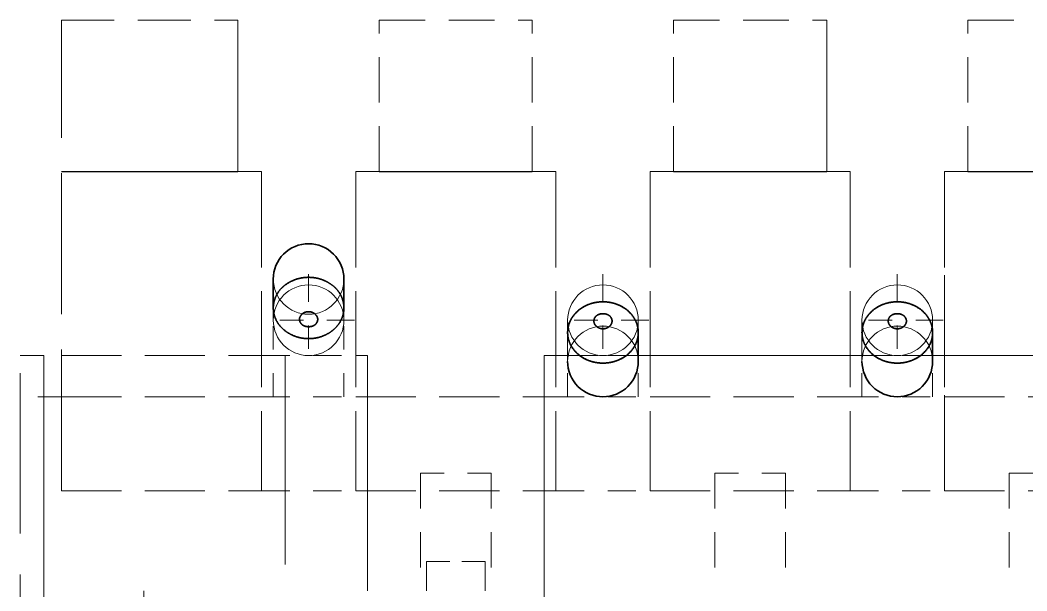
# Model space of a CAD drawing. Extents: x 23 to 417, y 3 to 294.
# Drawn here: x 264.554 to 268.829, y 104.282 to 106.707 of the extents above; entities that cross this region are included whole.
import ezdxf

# ---------------------------------------------------------------- set-up
doc = ezdxf.new("R2010")
doc.units = 0
doc.linetypes.add('DASHDOT', pattern=[18.5, 12, -3, 0.5, -3])
doc.linetypes.add('DASHED', pattern=[15, 12, -3])
doc.layers.get('0').update_dxf_attribs({"lineweight": 13})

# ---------------------------------------------------------------- blocks, each defined once
blk = doc.blocks.new('BLOCK3519')
at = {"color": 7, "linetype": 'DASHDOT', "lineweight": 13, "ltscale": 0.0195}
for p, q in [((-9.0998, -39.8223), (-9.0998, -40.6023)), ((-8.7098, -40.2123), (-9.4898, -40.2123))]:
    blk.add_line(p, q, dxfattribs=at)
blk = doc.blocks.new('BLOCK3526')
at = {"color": 7, "linetype": 'DASHDOT', "lineweight": 13, "ltscale": 0.0195}
for p, q in [((-4.0998, -39.8223), (-4.0998, -40.6023)), ((-3.7098, -40.2123), (-4.4898, -40.2123))]:
    blk.add_line(p, q, dxfattribs=at)
blk = doc.blocks.new('BLOCK3527')
at = {"color": 7, "linetype": 'DASHDOT', "lineweight": 13, "ltscale": 0.0195}
for p, q in [((-6.5998, -39.8223), (-6.5998, -40.6023)), ((-6.2098, -40.2123), (-6.9898, -40.2123))]:
    blk.add_line(p, q, dxfattribs=at)
blk = doc.blocks.new('BLOCK3528')
at = {"color": 7, "linetype": 'DASHED', "lineweight": 13, "ltscale": 0.1}
blk.add_line((-11.1998, -41.6623), (-11.1998, -37.6623), dxfattribs=at)
blk.add_line((-11.1998, -41.6623), (-11.1998, -37.6623), dxfattribs=at)
at = {"color": 7, "linetype": 'DASHED', "lineweight": 13, "ltscale": 0.0375}
for p, q in [((-11.1998, -37.6623), (-9.6998, -37.6623)), ((-11.1998, -37.6623), (-9.6998, -37.6623)), ((-9.6998, -38.949), (-11.1998, -38.949)), ((-11.1998, -38.949), (-9.6998, -38.949)), ((-11.1998, -38.9523), (-9.6998, -38.9523)), ((-9.6998, -38.9523), (-11.1998, -38.9523))]:
    blk.add_line(p, q, dxfattribs=at)
at = {"color": 7, "linetype": 'DASHED', "lineweight": 13, "ltscale": 0.032168}
for p, q in [((-9.6998, -37.6623), (-9.6998, -38.949)), ((-9.6998, -38.949), (-9.6998, -37.6623)), ((-8.4998, -38.949), (-8.4998, -37.6623)), ((-8.4998, -38.949), (-8.4998, -37.6623)), ((-7.1998, -38.949), (-7.1998, -37.6623)), ((-7.1998, -38.949), (-7.1998, -37.6623)), ((-5.9998, -38.949), (-5.9998, -37.6623)), ((-5.9998, -38.949), (-5.9998, -37.6623)), ((-4.6998, -37.6623), (-4.6998, -38.949)), ((-4.6998, -38.949), (-4.6998, -37.6623)), ((-3.4998, -38.949), (-3.4998, -37.6623)), ((-3.4998, -38.949), (-3.4998, -37.6623))]:
    blk.add_line(p, q, dxfattribs=at)
at = {"color": 7, "linetype": 'DASHED', "lineweight": 13, "ltscale": 0.0325}
for p, q in [((-8.4998, -37.6623), (-7.1998, -37.6623)), ((-8.4998, -37.6623), (-7.1998, -37.6623)), ((-5.9998, -37.6623), (-4.6998, -37.6623)), ((-5.9998, -37.6623), (-4.6998, -37.6623)), ((-3.4998, -37.6623), (-2.1998, -37.6623)), ((-3.4998, -37.6623), (-2.1998, -37.6623)), ((-7.1998, -38.949), (-8.4998, -38.949)), ((-8.4998, -38.949), (-7.1998, -38.949)), ((-8.4998, -38.9523), (-7.1998, -38.9523)), ((-7.1998, -38.9523), (-8.4998, -38.9523)), ((-4.6998, -38.949), (-5.9998, -38.949)), ((-5.9998, -38.949), (-4.6998, -38.949)), ((-5.9998, -38.9523), (-4.6998, -38.9523)), ((-4.6998, -38.9523), (-5.9998, -38.9523)), ((-2.1998, -38.949), (-3.4998, -38.949)), ((-3.4998, -38.949), (-2.1998, -38.949)), ((-3.4998, -38.9523), (-2.1998, -38.9523)), ((-2.1998, -38.9523), (-3.4998, -38.9523))]:
    blk.add_line(p, q, dxfattribs=at)
at = {"color": 7, "linetype": 'DASHED', "lineweight": 13, "ltscale": 0.005}
for p, q in [((-9.6998, -38.949), (-9.4998, -38.949)), ((-9.6998, -38.949), (-9.4998, -38.949)), ((-8.6998, -38.949), (-8.4998, -38.949)), ((-8.6998, -38.949), (-8.4998, -38.949)), ((-7.1998, -38.949), (-6.9998, -38.949)), ((-7.1998, -38.949), (-6.9998, -38.949)), ((-6.1998, -38.949), (-5.9998, -38.949)), ((-6.1998, -38.949), (-5.9998, -38.949)), ((-4.6998, -38.949), (-4.4998, -38.949)), ((-4.6998, -38.949), (-4.4998, -38.949)), ((-3.6998, -38.949), (-3.4998, -38.949)), ((-3.6998, -38.949), (-3.4998, -38.949))]:
    blk.add_line(p, q, dxfattribs=at)
at = {"color": 7, "linetype": 'DASHED', "lineweight": 13, "ltscale": 0.067832}
for p, q in [((-9.4998, -38.949), (-9.4998, -41.6623)), ((-9.4998, -38.949), (-9.4998, -41.6623)), ((-8.6998, -38.949), (-8.6998, -41.6623)), ((-8.6998, -38.949), (-8.6998, -41.6623)), ((-6.9998, -38.949), (-6.9998, -41.6623)), ((-6.9998, -38.949), (-6.9998, -41.6623)), ((-6.1998, -38.949), (-6.1998, -41.6623)), ((-6.1998, -38.949), (-6.1998, -41.6623)), ((-4.4998, -38.949), (-4.4998, -41.6623)), ((-4.4998, -38.949), (-4.4998, -41.6623)), ((-3.6998, -41.6623), (-3.6998, -38.949)), ((-3.6998, -38.949), (-3.6998, -41.6623))]:
    blk.add_line(p, q, dxfattribs=at)
at = {"color": 7, "linetype": 'DASHED', "lineweight": 13, "ltscale": 0.00875}
for p, q in [((-9.3998, -40.2123), (-9.3998, -39.8623)), ((-9.3998, -40.2123), (-9.3998, -39.8623)), ((-8.7998, -40.2123), (-8.7998, -39.8623)), ((-8.7998, -40.2123), (-8.7998, -39.8623)), ((-6.8998, -40.2123), (-6.8998, -40.5623)), ((-6.8998, -40.2123), (-6.8998, -40.5623)), ((-6.2998, -40.2123), (-6.2998, -40.5623)), ((-6.2998, -40.2123), (-6.2998, -40.5623)), ((-4.3998, -40.2123), (-4.3998, -40.5623)), ((-4.3998, -40.2123), (-4.3998, -40.5623)), ((-3.7998, -40.2123), (-3.7998, -40.5623)), ((-3.7998, -40.2123), (-3.7998, -40.5623)), ((-11.5498, -40.5123), (-11.1998, -40.5123)), ((-11.5498, -40.8623), (-11.5498, -40.5123)), ((-11.5498, -40.5123), (-11.1998, -40.5123)), ((-11.5498, -40.8623), (-11.5498, -40.5123)), ((-11.1998, -40.8623), (-11.5498, -40.8623)), ((-11.1998, -40.8623), (-11.5498, -40.8623))]:
    blk.add_line(p, q, dxfattribs=at)
at = {"color": 7, "lineweight": 35, "ltscale": 0.006137}
blk.add_line((-9.3998, -39.8623), (-9.3998, -40.1078), dxfattribs=at)
blk.add_line((-9.3998, -39.8623), (-9.3998, -40.1078), dxfattribs=at)
at = {"color": 7, "lineweight": 35, "ltscale": 0.006138}
for p, q in [((-8.7998, -39.8623), (-8.7998, -40.1078)), ((-8.7998, -39.8623), (-8.7998, -40.1078)), ((-6.2998, -40.5623), (-6.2998, -40.3168)), ((-6.2998, -40.5623), (-6.2998, -40.3168)), ((-3.7998, -40.5623), (-3.7998, -40.3168)), ((-3.7998, -40.5623), (-3.7998, -40.3168))]:
    blk.add_line(p, q, dxfattribs=at)
at = {"color": 7, "linetype": 'DASHED', "lineweight": 13, "ltscale": 0.01625}
for p, q in [((-9.3998, -40.8623), (-9.3998, -40.2123)), ((-9.3998, -40.8623), (-9.3998, -40.2123)), ((-8.7998, -40.8623), (-8.7998, -40.2123)), ((-8.7998, -40.8623), (-8.7998, -40.2123)), ((-6.8998, -40.8623), (-6.8998, -40.2123)), ((-6.8998, -40.8623), (-6.8998, -40.2123)), ((-6.2998, -40.8623), (-6.2998, -40.2123)), ((-6.2998, -40.8623), (-6.2998, -40.2123)), ((-4.3998, -40.8623), (-4.3998, -40.2123)), ((-4.3998, -40.8623), (-4.3998, -40.2123)), ((-3.7998, -40.8623), (-3.7998, -40.2123)), ((-3.7998, -40.8623), (-3.7998, -40.2123))]:
    blk.add_line(p, q, dxfattribs=at)
at = {"color": 7, "linetype": 'DASHED', "lineweight": 13, "ltscale": 0.006138}
for p, q in [((-6.8998, -40.5623), (-6.8998, -40.3168)), ((-6.8998, -40.5623), (-6.8998, -40.3168)), ((-4.3998, -40.5623), (-4.3998, -40.3168)), ((-4.3998, -40.5623), (-4.3998, -40.3168))]:
    blk.add_line(p, q, dxfattribs=at)
at = {"color": 7, "linetype": 'DASHED', "lineweight": 13, "ltscale": 0.21625}
blk.add_line((-11.3498, -40.5123), (-11.3498, -49.1623), dxfattribs=at)
blk.add_line((-11.3498, -40.5123), (-11.3498, -49.1623), dxfattribs=at)
at = {"color": 7, "linetype": 'DASHED', "lineweight": 13, "ltscale": 0.0425}
for p, q in [((-11.1998, -40.5123), (-9.4998, -40.5123)), ((-11.1998, -40.5123), (-9.4998, -40.5123)), ((-4.4998, -40.5123), (-6.1998, -40.5123)), ((-6.1998, -40.5123), (-4.4998, -40.5123)), ((-1.9998, -40.5123), (-3.6998, -40.5123)), ((-3.6998, -40.5123), (-1.9998, -40.5123)), ((-11.1998, -40.8623), (-9.4998, -40.8623)), ((-11.1998, -40.8623), (-9.4998, -40.8623)), ((-8.6998, -40.8623), (-6.9998, -40.8623)), ((-8.6998, -40.8623), (-6.9998, -40.8623)), ((-6.1998, -40.8623), (-4.4998, -40.8623)), ((-6.1998, -40.8623), (-4.4998, -40.8623)), ((-3.6998, -40.8623), (-1.9998, -40.8623)), ((-3.6998, -40.8623), (-1.9998, -40.8623)), ((-11.1998, -41.6623), (-9.4998, -41.6623)), ((-11.1998, -41.6623), (-9.4998, -41.6623)), ((-8.6998, -41.6623), (-6.9998, -41.6623)), ((-8.6998, -41.6623), (-6.9998, -41.6623)), ((-6.1998, -41.6623), (-4.4998, -41.6623)), ((-6.1998, -41.6623), (-4.4998, -41.6623)), ((-3.6998, -41.6623), (-1.9998, -41.6623)), ((-3.6998, -41.6623), (-1.9998, -41.6623))]:
    blk.add_line(p, q, dxfattribs=at)
at = {"color": 7, "linetype": 'DASHED', "lineweight": 13, "ltscale": 0.02}
for p, q in [((-9.4998, -40.5123), (-8.6998, -40.5123)), ((-9.4998, -40.5123), (-8.6998, -40.5123)), ((-6.1998, -40.5123), (-6.9998, -40.5123)), ((-6.9998, -40.5123), (-6.1998, -40.5123)), ((-3.6998, -40.5123), (-4.4998, -40.5123)), ((-4.4998, -40.5123), (-3.6998, -40.5123)), ((-9.4998, -40.8623), (-8.6998, -40.8623)), ((-9.4998, -40.8623), (-8.6998, -40.8623)), ((-6.9998, -40.8623), (-6.1998, -40.8623)), ((-6.9998, -40.8623), (-6.1998, -40.8623)), ((-4.4998, -40.8623), (-3.6998, -40.8623)), ((-4.4998, -40.8623), (-3.6998, -40.8623)), ((-9.4998, -41.6623), (-8.6998, -41.6623)), ((-9.4998, -41.6623), (-8.6998, -41.6623)), ((-6.9998, -41.6623), (-6.1998, -41.6623)), ((-6.9998, -41.6623), (-6.1998, -41.6623)), ((-4.4998, -41.6623), (-3.6998, -41.6623)), ((-4.4998, -41.6623), (-3.6998, -41.6623))]:
    blk.add_line(p, q, dxfattribs=at)
at = {"color": 7, "linetype": 'DASHED', "lineweight": 13, "ltscale": 0.1775}
blk.add_line((-9.2998, -47.6123), (-9.2998, -40.5123), dxfattribs=at)
blk.add_line((-9.2998, -47.6123), (-9.2998, -40.5123), dxfattribs=at)
at = {"color": 7, "linetype": 'DASHED', "lineweight": 13, "ltscale": 0.0025}
for p, q in [((-8.6998, -40.5123), (-8.5998, -40.5123)), ((-8.6998, -40.5123), (-8.5998, -40.5123)), ((-6.9998, -40.5123), (-7.0998, -40.5123)), ((-7.0998, -40.5123), (-6.9998, -40.5123))]:
    blk.add_line(p, q, dxfattribs=at)
at = {"color": 7, "linetype": 'DASHED', "lineweight": 13, "ltscale": 0.05}
for p, q in [((-8.5998, -40.5123), (-8.5998, -42.5123)), ((-8.5998, -42.5123), (-8.5998, -40.5123)), ((-7.0998, -42.5123), (-7.0998, -40.5123)), ((-7.0998, -40.5123), (-7.0998, -42.5123))]:
    blk.add_line(p, q, dxfattribs=at)
at = {"color": 7, "linetype": 'DASHED', "lineweight": 13, "ltscale": 0.11625}
blk.add_line((-11.5498, -45.5123), (-11.5498, -40.8623), dxfattribs=at)
blk.add_line((-11.5498, -45.5123), (-11.5498, -40.8623), dxfattribs=at)
at = {"color": 7, "linetype": 'DASHED', "lineweight": 13, "ltscale": 0.015}
for p, q in [((-8.1498, -41.5123), (-7.5498, -41.5123)), ((-8.1498, -41.5123), (-7.5498, -41.5123)), ((-5.6498, -41.5123), (-5.0498, -41.5123)), ((-5.6498, -41.5123), (-5.0498, -41.5123)), ((-3.1498, -41.5123), (-2.5498, -41.5123)), ((-3.1498, -41.5123), (-2.5498, -41.5123))]:
    blk.add_line(p, q, dxfattribs=at)
at = {"color": 7, "linetype": 'DASHED', "lineweight": 13, "ltscale": 0.025}
for p, q in [((-8.1498, -41.5123), (-8.1498, -42.5123)), ((-8.1498, -41.5123), (-8.1498, -42.5123)), ((-7.5498, -41.5123), (-7.5498, -42.5123)), ((-7.5498, -41.5123), (-7.5498, -42.5123)), ((-5.6498, -41.5123), (-5.6498, -42.5123)), ((-5.6498, -41.5123), (-5.6498, -42.5123)), ((-5.0498, -41.5123), (-5.0498, -42.5123)), ((-5.0498, -41.5123), (-5.0498, -42.5123)), ((-3.1498, -41.5123), (-3.1498, -42.5123)), ((-3.1498, -41.5123), (-3.1498, -42.5123))]:
    blk.add_line(p, q, dxfattribs=at)
at = {"color": 7, "linetype": 'DASHED', "lineweight": 13, "ltscale": 0.0125}
for p, q in [((-7.5998, -42.2623), (-8.0998, -42.2623)), ((-8.0998, -42.2623), (-7.5998, -42.2623))]:
    blk.add_line(p, q, dxfattribs=at)
at = {"color": 7, "linetype": 'DASHED', "lineweight": 13, "ltscale": 0.00625}
for p, q in [((-8.0998, -42.2623), (-8.0998, -42.5123)), ((-8.0998, -42.5123), (-8.0998, -42.2623)), ((-7.5998, -42.5123), (-7.5998, -42.2623)), ((-7.5998, -42.2623), (-7.5998, -42.5123))]:
    blk.add_line(p, q, dxfattribs=at)
at = {"color": 7, "linetype": 'DASHED', "lineweight": 13, "ltscale": 0.16}
blk.add_line((-10.4998, -42.5123), (-10.4998, -48.9123), dxfattribs=at)
blk.add_line((-10.4998, -42.5123), (-10.4998, -48.9123), dxfattribs=at)
at = {"color": 7, "linetype": 'DASHED', "lineweight": 13, "ltscale": 0.005179}
blk.add_line((-7.0998, -42.5123), (-7.0998, -42.7195), dxfattribs=at)
at = {"color": 7, "linetype": 'DASHED', "lineweight": 13}
for centre in [(-9.0998, -40.2123), (-9.0998, -40.2123), (-6.5998, -40.2123), (-6.5998, -40.2123), (-4.0998, -40.2123), (-4.0998, -40.2123)]:
    blk.add_circle(centre, 0.3, dxfattribs=at)
at = {"color": 7, "lineweight": 35}
for centre, start, end in [((-9.0998, -39.8623), 90, 180.00001), ((-9.0998, -39.8623), 90, 180.00001), ((-9.0998, -39.8623), 359.99999, 90), ((-9.0998, -39.8623), 359.99999, 90), ((-6.5998, -40.5623), 179.99999, 270), ((-6.5998, -40.5623), 179.99999, 270), ((-6.5998, -40.5623), 270, 0.00001), ((-6.5998, -40.5623), 270, 0.00001), ((-4.0998, -40.5623), 179.99999, 270), ((-4.0998, -40.5623), 179.99999, 270), ((-4.0998, -40.5623), 270, 0.00001), ((-4.0998, -40.5623), 270, 0.00001)]:
    blk.add_arc(centre, 0.3, start, end, dxfattribs=at)
at = {"color": 7, "linetype": 'DASHED', "lineweight": 13}
for centre, start, end in [((-9.0998, -39.8623), 180.00001, 270), ((-9.0998, -39.8623), 180.00001, 270), ((-9.0998, -39.8623), 270, 359.99999), ((-9.0998, -39.8623), 270, 359.99999), ((-6.5998, -40.5623), 90, 179.99999), ((-6.5998, -40.5623), 90, 179.99999), ((-6.5998, -40.5623), 0.00001, 90), ((-6.5998, -40.5623), 0.00001, 90), ((-4.0998, -40.5623), 90, 179.99999), ((-4.0998, -40.5623), 90, 179.99999), ((-4.0998, -40.5623), 0.00001, 90), ((-4.0998, -40.5623), 0.00001, 90)]:
    blk.add_arc(centre, 0.3, start, end, dxfattribs=at)
at = {"color": 7, "lineweight": 35}
for points, knots in [([(-9.0998, -39.8478), (-9.1283, -39.8477), (-9.1567, -39.8507), (-9.1838, -39.8563), (-9.2454, -39.8762), (-9.2997, -39.9099), (-9.3272, -39.9329), (-9.3662, -39.9794), (-9.3897, -40.0348), (-9.3966, -40.0592), (-9.4, -40.0835), (-9.3999, -40.1078)], [0, 0, 0, 0, 0, 0, 0.2222729, 0.2222729, 0.2222729, 0.5117961, 0.5117961, 0.5117961, 0.7199314, 0.7199314, 0.7199314, 0.7199314, 0.7199314, 0.7199314]), ([(-9.0998, -39.8478), (-9.1283, -39.8477), (-9.1567, -39.8507), (-9.1838, -39.8563), (-9.2454, -39.8762), (-9.2997, -39.9099), (-9.3272, -39.9329), (-9.3662, -39.9794), (-9.3897, -40.0348), (-9.3966, -40.0592), (-9.4, -40.0835), (-9.3999, -40.1078)], [0, 0, 0, 0, 0, 0, 0.2222729, 0.2222729, 0.2222729, 0.5117961, 0.5117961, 0.5117961, 0.7199314, 0.7199314, 0.7199314, 0.7199314, 0.7199314, 0.7199314]), ([(-8.7997, -40.1078), (-8.7997, -40.0831), (-8.8031, -40.0585), (-8.8103, -40.0337), (-8.8307, -39.9863), (-8.8624, -39.9456), (-8.8814, -39.9269), (-8.9235, -39.8941), (-8.9726, -39.8706), (-8.999, -39.8611), (-9.0347, -39.8524), (-9.0717, -39.8487), (-9.0811, -39.8481), (-9.0904, -39.8478), (-9.0998, -39.8478)], [0, 0, 0, 0, 0, 0, 0.2114532, 0.2114532, 0.2114532, 0.4260712, 0.4260712, 0.4260712, 0.6448299, 0.6448299, 0.6448299, 0.7180212, 0.7180212, 0.7180212, 0.7180212, 0.7180212, 0.7180212]), ([(-8.7997, -40.1078), (-8.7997, -40.0831), (-8.8031, -40.0585), (-8.8103, -40.0337), (-8.8307, -39.9863), (-8.8624, -39.9456), (-8.8814, -39.9269), (-8.9235, -39.8941), (-8.9726, -39.8706), (-8.999, -39.8611), (-9.0347, -39.8524), (-9.0717, -39.8487), (-9.0811, -39.8481), (-9.0904, -39.8478), (-9.0998, -39.8478)], [0, 0, 0, 0, 0, 0, 0.2114532, 0.2114532, 0.2114532, 0.4260712, 0.4260712, 0.4260712, 0.6448299, 0.6448299, 0.6448299, 0.7180212, 0.7180212, 0.7180212, 0.7180212, 0.7180212, 0.7180212]), ([(-6.5998, -40.0558), (-6.638, -40.0558), (-6.6759, -40.0611), (-6.7128, -40.0715), (-6.7811, -40.1024), (-6.8355, -40.1504), (-6.8578, -40.1776), (-6.8831, -40.2221), (-6.8958, -40.2699), (-6.8985, -40.2855), (-6.8998, -40.3012), (-6.8998, -40.3168)], [0, 0, 0, 0, 0, 0, 0.3246153, 0.3246153, 0.3246153, 0.6408949, 0.6408949, 0.6408949, 0.7914668, 0.7914668, 0.7914668, 0.7914668, 0.7914668, 0.7914668]), ([(-6.8998, -40.3168), (-6.8998, -40.2844), (-6.894, -40.252), (-6.8824, -40.2205), (-6.8479, -40.1612), (-6.7944, -40.1141), (-6.7633, -40.0943), (-6.712, -40.0714), (-6.6568, -40.0598), (-6.6379, -40.0571), (-6.6189, -40.0558), (-6.5998, -40.0558)], [0, 0, 0, 0, 0, 0, 0.311987, 0.311987, 0.311987, 0.6316022, 0.6316022, 0.6316022, 0.7936821, 0.7936821, 0.7936821, 0.7936821, 0.7936821, 0.7936821]), ([(-6.2998, -40.3168), (-6.2998, -40.2844), (-6.3056, -40.252), (-6.3173, -40.2205), (-6.3518, -40.1612), (-6.4053, -40.1141), (-6.4364, -40.0943), (-6.4877, -40.0714), (-6.5428, -40.0598), (-6.5618, -40.0571), (-6.5808, -40.0558), (-6.5998, -40.0558)], [0, 0, 0, 0, 0, 0, 0.311987, 0.311987, 0.311987, 0.6316022, 0.6316022, 0.6316022, 0.7936821, 0.7936821, 0.7936821, 0.7936821, 0.7936821, 0.7936821]), ([(-6.5998, -40.0558), (-6.5616, -40.0558), (-6.5238, -40.0611), (-6.4869, -40.0715), (-6.4185, -40.1024), (-6.3642, -40.1504), (-6.3418, -40.1776), (-6.3166, -40.2221), (-6.3039, -40.2699), (-6.3012, -40.2855), (-6.2998, -40.3012), (-6.2998, -40.3168)], [0, 0, 0, 0, 0, 0, 0.3246153, 0.3246153, 0.3246153, 0.6408949, 0.6408949, 0.6408949, 0.7914668, 0.7914668, 0.7914668, 0.7914668, 0.7914668, 0.7914668]), ([(-4.0998, -40.0558), (-4.138, -40.0558), (-4.1759, -40.0611), (-4.2128, -40.0715), (-4.2811, -40.1024), (-4.3355, -40.1504), (-4.3578, -40.1776), (-4.3831, -40.2221), (-4.3958, -40.2699), (-4.3985, -40.2855), (-4.3998, -40.3012), (-4.3998, -40.3168)], [0, 0, 0, 0, 0, 0, 0.3246153, 0.3246153, 0.3246153, 0.6408949, 0.6408949, 0.6408949, 0.7914668, 0.7914668, 0.7914668, 0.7914668, 0.7914668, 0.7914668]), ([(-4.3998, -40.3168), (-4.3998, -40.2844), (-4.394, -40.252), (-4.3824, -40.2205), (-4.3479, -40.1612), (-4.2944, -40.1141), (-4.2633, -40.0943), (-4.212, -40.0714), (-4.1568, -40.0598), (-4.1379, -40.0571), (-4.1189, -40.0558), (-4.0998, -40.0558)], [0, 0, 0, 0, 0, 0, 0.311987, 0.311987, 0.311987, 0.6316022, 0.6316022, 0.6316022, 0.7936821, 0.7936821, 0.7936821, 0.7936821, 0.7936821, 0.7936821]), ([(-3.7998, -40.3168), (-3.7998, -40.2844), (-3.8056, -40.252), (-3.8173, -40.2205), (-3.8518, -40.1612), (-3.9053, -40.1141), (-3.9364, -40.0943), (-3.9877, -40.0714), (-4.0428, -40.0598), (-4.0618, -40.0571), (-4.0808, -40.0558), (-4.0998, -40.0558)], [0, 0, 0, 0, 0, 0, 0.311987, 0.311987, 0.311987, 0.6316022, 0.6316022, 0.6316022, 0.7936821, 0.7936821, 0.7936821, 0.7936821, 0.7936821, 0.7936821]), ([(-4.0998, -40.0558), (-4.0616, -40.0558), (-4.0238, -40.0611), (-3.9869, -40.0715), (-3.9185, -40.1024), (-3.8642, -40.1504), (-3.8418, -40.1776), (-3.8166, -40.2221), (-3.8039, -40.2699), (-3.8012, -40.2855), (-3.7998, -40.3012), (-3.7998, -40.3168)], [0, 0, 0, 0, 0, 0, 0.3246153, 0.3246153, 0.3246153, 0.6408949, 0.6408949, 0.6408949, 0.7914668, 0.7914668, 0.7914668, 0.7914668, 0.7914668, 0.7914668]), ([(-9.3999, -40.1078), (-9.3999, -40.1396), (-9.3941, -40.1715), (-9.3822, -40.2045), (-9.3479, -40.2637), (-9.295, -40.31), (-9.263, -40.3299), (-9.2122, -40.3532), (-9.1575, -40.3649), (-9.1387, -40.3675), (-9.1193, -40.3689), (-9.0998, -40.3688)], [0, 0, 0, 0, 0, 0, 0.2718483, 0.2718483, 0.2718483, 0.5534738, 0.5534738, 0.5534738, 0.6994015, 0.6994015, 0.6994015, 0.6994015, 0.6994015, 0.6994015]), ([(-9.3999, -40.1078), (-9.3999, -40.1396), (-9.3941, -40.1715), (-9.3822, -40.2045), (-9.3479, -40.2637), (-9.295, -40.31), (-9.263, -40.3299), (-9.2122, -40.3532), (-9.1575, -40.3649), (-9.1387, -40.3675), (-9.1193, -40.3689), (-9.0998, -40.3688)], [0, 0, 0, 0, 0, 0, 0.2718483, 0.2718483, 0.2718483, 0.5534738, 0.5534738, 0.5534738, 0.6994015, 0.6994015, 0.6994015, 0.6994015, 0.6994015, 0.6994015]), ([(-9.0998, -40.1399), (-9.1056, -40.1397), (-9.1112, -40.14), (-9.1169, -40.1409), (-9.1335, -40.145), (-9.1481, -40.1532), (-9.157, -40.1607), (-9.1698, -40.1754), (-9.1765, -40.1925), (-9.1782, -40.201), (-9.1775, -40.2188), (-9.1694, -40.2351), (-9.1631, -40.2436), (-9.148, -40.2574), (-9.1294, -40.2645), (-9.1191, -40.2667), (-9.1091, -40.2675), (-9.0998, -40.2676)], [0, 0, 0, 0, 0, 0, 0.0369204, 0.0369204, 0.0369204, 0.1130657, 0.1130657, 0.1130657, 0.1761784, 0.1761784, 0.1761784, 0.2525318, 0.2525318, 0.2525318, 0.3354662, 0.3354662, 0.3354662, 0.3354662, 0.3354662, 0.3354662]), ([(-9.0998, -40.1399), (-9.1056, -40.1397), (-9.1112, -40.14), (-9.1169, -40.1409), (-9.1335, -40.145), (-9.1481, -40.1532), (-9.157, -40.1607), (-9.1698, -40.1754), (-9.1765, -40.1925), (-9.1782, -40.201), (-9.1775, -40.2188), (-9.1694, -40.2351), (-9.1631, -40.2436), (-9.148, -40.2574), (-9.1294, -40.2645), (-9.1191, -40.2667), (-9.1091, -40.2675), (-9.0998, -40.2676)], [0, 0, 0, 0, 0, 0, 0.0369204, 0.0369204, 0.0369204, 0.1130657, 0.1130657, 0.1130657, 0.1761784, 0.1761784, 0.1761784, 0.2525318, 0.2525318, 0.2525318, 0.3354662, 0.3354662, 0.3354662, 0.3354662, 0.3354662, 0.3354662]), ([(-9.0998, -40.3688), (-9.0704, -40.3689), (-9.0411, -40.3657), (-9.0141, -40.36), (-8.9601, -40.3419), (-8.912, -40.3133), (-8.8905, -40.2972), (-8.8466, -40.2552), (-8.817, -40.2033), (-8.8054, -40.1707), (-8.7998, -40.1392), (-8.7997, -40.1078)], [0, 0, 0, 0, 0, 0, 0.2204567, 0.2204567, 0.2204567, 0.4346636, 0.4346636, 0.4346636, 0.7032891, 0.7032891, 0.7032891, 0.7032891, 0.7032891, 0.7032891]), ([(-9.0998, -40.3688), (-9.0704, -40.3689), (-9.0411, -40.3657), (-9.0141, -40.36), (-8.9601, -40.3419), (-8.912, -40.3133), (-8.8905, -40.2972), (-8.8466, -40.2552), (-8.817, -40.2033), (-8.8054, -40.1707), (-8.7998, -40.1392), (-8.7997, -40.1078)], [0, 0, 0, 0, 0, 0, 0.2204567, 0.2204567, 0.2204567, 0.4346636, 0.4346636, 0.4346636, 0.7032891, 0.7032891, 0.7032891, 0.7032891, 0.7032891, 0.7032891]), ([(-9.0998, -40.1399), (-9.0941, -40.1397), (-9.0884, -40.14), (-9.0827, -40.1409), (-9.0662, -40.145), (-9.0516, -40.1532), (-9.0426, -40.1607), (-9.0299, -40.1754), (-9.0232, -40.1925), (-9.0214, -40.201), (-9.0222, -40.2188), (-9.0302, -40.2351), (-9.0366, -40.2436), (-9.0517, -40.2574), (-9.0702, -40.2645), (-9.0806, -40.2667), (-9.0905, -40.2675), (-9.0998, -40.2676)], [0, 0, 0, 0, 0, 0, 0.0369204, 0.0369204, 0.0369204, 0.1130657, 0.1130657, 0.1130657, 0.1761784, 0.1761784, 0.1761784, 0.2525318, 0.2525318, 0.2525318, 0.3354662, 0.3354662, 0.3354662, 0.3354662, 0.3354662, 0.3354662]), ([(-9.0998, -40.2676), (-9.0897, -40.2675), (-9.0788, -40.2665), (-9.0675, -40.2639), (-9.049, -40.2558), (-9.0345, -40.2409), (-9.0291, -40.2328), (-9.0219, -40.2171), (-9.0215, -40.2), (-9.0235, -40.1915), (-9.0291, -40.178), (-9.0384, -40.166), (-9.0431, -40.1611), (-9.0552, -40.151), (-9.0701, -40.1438), (-9.08, -40.1408), (-9.0899, -40.1395), (-9.0998, -40.1399)], [0, 0, 0, 0, 0, 0, 0.09021, 0.09021, 0.09021, 0.1608175, 0.1608175, 0.1608175, 0.2239982, 0.2239982, 0.2239982, 0.2713438, 0.2713438, 0.2713438, 0.3355483, 0.3355483, 0.3355483, 0.3355483, 0.3355483, 0.3355483]), ([(-6.5998, -40.157), (-6.6067, -40.157), (-6.6136, -40.1575), (-6.6202, -40.1585), (-6.6348, -40.1621), (-6.6487, -40.1692), (-6.6553, -40.1738), (-6.6684, -40.1869), (-6.6764, -40.2042), (-6.6787, -40.2147), (-6.677, -40.2348), (-6.6669, -40.253), (-6.6606, -40.2606), (-6.6485, -40.2711), (-6.634, -40.2784), (-6.6289, -40.2804), (-6.6202, -40.283), (-6.6111, -40.2844), (-6.6073, -40.2847), (-6.6036, -40.2848), (-6.5998, -40.2847)], [0, 0, 0, 0, 0, 0, 0.1326688, 0.1326688, 0.1326688, 0.2667082, 0.2667082, 0.2667082, 0.4245236, 0.4245236, 0.4245236, 0.5616617, 0.5616617, 0.5616617, 0.6315605, 0.6315605, 0.6315605, 0.6773858, 0.6773858, 0.6773858, 0.6773858, 0.6773858, 0.6773858]), ([(-6.5998, -40.157), (-6.6067, -40.157), (-6.6136, -40.1575), (-6.6202, -40.1585), (-6.6348, -40.1621), (-6.6487, -40.1692), (-6.6553, -40.1738), (-6.6684, -40.1869), (-6.6764, -40.2042), (-6.6787, -40.2147), (-6.677, -40.2348), (-6.6669, -40.253), (-6.6606, -40.2606), (-6.6485, -40.2711), (-6.634, -40.2784), (-6.6289, -40.2804), (-6.6202, -40.283), (-6.6111, -40.2844), (-6.6073, -40.2847), (-6.6036, -40.2848), (-6.5998, -40.2847)], [0, 0, 0, 0, 0, 0, 0.1326688, 0.1326688, 0.1326688, 0.2667082, 0.2667082, 0.2667082, 0.4245236, 0.4245236, 0.4245236, 0.5616617, 0.5616617, 0.5616617, 0.6315605, 0.6315605, 0.6315605, 0.6773858, 0.6773858, 0.6773858, 0.6773858, 0.6773858, 0.6773858]), ([(-6.5998, -40.2847), (-6.5941, -40.2849), (-6.5883, -40.2845), (-6.5827, -40.2837), (-6.5667, -40.2797), (-6.5522, -40.2718), (-6.5434, -40.2648), (-6.5299, -40.2499), (-6.523, -40.2322), (-6.5214, -40.2226), (-6.5227, -40.2047), (-6.5307, -40.189), (-6.5362, -40.1818), (-6.5483, -40.1703), (-6.5623, -40.1634), (-6.5699, -40.1608), (-6.5803, -40.1584), (-6.5903, -40.1573), (-6.5934, -40.1571), (-6.5966, -40.157), (-6.5998, -40.157)], [0, 0, 0, 0, 0, 0, 0.0703564, 0.0703564, 0.0703564, 0.2097702, 0.2097702, 0.2097702, 0.3459265, 0.3459265, 0.3459265, 0.4814373, 0.4814373, 0.4814373, 0.6151693, 0.6151693, 0.6151693, 0.6770153, 0.6770153, 0.6770153, 0.6770153, 0.6770153, 0.6770153]), ([(-6.5998, -40.2847), (-6.5941, -40.2849), (-6.5883, -40.2845), (-6.5827, -40.2837), (-6.5667, -40.2797), (-6.5522, -40.2718), (-6.5434, -40.2648), (-6.5299, -40.2499), (-6.523, -40.2322), (-6.5214, -40.2226), (-6.5227, -40.2047), (-6.5307, -40.189), (-6.5362, -40.1818), (-6.5483, -40.1703), (-6.5623, -40.1634), (-6.5699, -40.1608), (-6.5803, -40.1584), (-6.5903, -40.1573), (-6.5934, -40.1571), (-6.5966, -40.157), (-6.5998, -40.157)], [0, 0, 0, 0, 0, 0, 0.0703564, 0.0703564, 0.0703564, 0.2097702, 0.2097702, 0.2097702, 0.3459265, 0.3459265, 0.3459265, 0.4814373, 0.4814373, 0.4814373, 0.6151693, 0.6151693, 0.6151693, 0.6770153, 0.6770153, 0.6770153, 0.6770153, 0.6770153, 0.6770153]), ([(-4.0998, -40.157), (-4.1033, -40.157), (-4.1067, -40.1571), (-4.1101, -40.1574), (-4.1202, -40.1585), (-4.1309, -40.1612), (-4.1384, -40.1638), (-4.1523, -40.1709), (-4.1642, -40.1826), (-4.1695, -40.1899), (-4.1759, -40.203), (-4.1777, -40.2176), (-4.1775, -40.2237), (-4.1747, -40.2389), (-4.1669, -40.2529), (-4.1606, -40.2606), (-4.1485, -40.2711), (-4.134, -40.2783), (-4.1289, -40.2804), (-4.1202, -40.283), (-4.1111, -40.2844), (-4.1073, -40.2847), (-4.1036, -40.2848), (-4.0998, -40.2847)], [0, 0, 0, 0, 0, 0, 0.066301, 0.066301, 0.066301, 0.1991673, 0.1991673, 0.1991673, 0.3340636, 0.3340636, 0.3340636, 0.4245515, 0.4245515, 0.4245515, 0.5617093, 0.5617093, 0.5617093, 0.6316173, 0.6316173, 0.6316173, 0.6774629, 0.6774629, 0.6774629, 0.6774629, 0.6774629, 0.6774629]), ([(-4.0998, -40.157), (-4.1033, -40.157), (-4.1067, -40.1571), (-4.1101, -40.1574), (-4.1202, -40.1585), (-4.1309, -40.1612), (-4.1384, -40.1638), (-4.1523, -40.1709), (-4.1642, -40.1826), (-4.1695, -40.1899), (-4.1759, -40.203), (-4.1777, -40.2176), (-4.1775, -40.2237), (-4.1747, -40.2389), (-4.1669, -40.2529), (-4.1606, -40.2606), (-4.1485, -40.2711), (-4.134, -40.2783), (-4.1289, -40.2804), (-4.1202, -40.283), (-4.1111, -40.2844), (-4.1073, -40.2847), (-4.1036, -40.2848), (-4.0998, -40.2847)], [0, 0, 0, 0, 0, 0, 0.066301, 0.066301, 0.066301, 0.1991673, 0.1991673, 0.1991673, 0.3340636, 0.3340636, 0.3340636, 0.4245515, 0.4245515, 0.4245515, 0.5617093, 0.5617093, 0.5617093, 0.6316173, 0.6316173, 0.6316173, 0.6774629, 0.6774629, 0.6774629, 0.6774629, 0.6774629, 0.6774629]), ([(-4.0998, -40.2847), (-4.0941, -40.2849), (-4.0883, -40.2845), (-4.0827, -40.2837), (-4.0667, -40.2798), (-4.0522, -40.2717), (-4.0434, -40.2648), (-4.0299, -40.2499), (-4.023, -40.2322), (-4.0214, -40.2226), (-4.0226, -40.2047), (-4.0307, -40.189), (-4.0362, -40.1818), (-4.0483, -40.1703), (-4.0623, -40.1634), (-4.07, -40.1608), (-4.0803, -40.1584), (-4.0903, -40.1573), (-4.0934, -40.1571), (-4.0966, -40.157), (-4.0998, -40.157)], [0, 0, 0, 0, 0, 0, 0.0703997, 0.0703997, 0.0703997, 0.2098449, 0.2098449, 0.2098449, 0.3460274, 0.3460274, 0.3460274, 0.4815607, 0.4815607, 0.4815607, 0.6153653, 0.6153653, 0.6153653, 0.6771857, 0.6771857, 0.6771857, 0.6771857, 0.6771857, 0.6771857]), ([(-4.0998, -40.2847), (-4.0941, -40.2849), (-4.0883, -40.2845), (-4.0827, -40.2837), (-4.0667, -40.2798), (-4.0522, -40.2717), (-4.0434, -40.2648), (-4.0299, -40.2499), (-4.023, -40.2322), (-4.0214, -40.2226), (-4.0226, -40.2047), (-4.0307, -40.189), (-4.0362, -40.1818), (-4.0483, -40.1703), (-4.0623, -40.1634), (-4.07, -40.1608), (-4.0803, -40.1584), (-4.0903, -40.1573), (-4.0934, -40.1571), (-4.0966, -40.157), (-4.0998, -40.157)], [0, 0, 0, 0, 0, 0, 0.0703997, 0.0703997, 0.0703997, 0.2098449, 0.2098449, 0.2098449, 0.3460274, 0.3460274, 0.3460274, 0.4815607, 0.4815607, 0.4815607, 0.6153653, 0.6153653, 0.6153653, 0.6771857, 0.6771857, 0.6771857, 0.6771857, 0.6771857, 0.6771857]), ([(-6.8998, -40.3168), (-6.8998, -40.3499), (-6.8938, -40.3829), (-6.8818, -40.4146), (-6.8462, -40.4742), (-6.7922, -40.5204), (-6.7613, -40.5397), (-6.7106, -40.5617), (-6.6561, -40.573), (-6.6374, -40.5756), (-6.6186, -40.5768), (-6.5998, -40.5768)], [0, 0, 0, 0, 0, 0, 0.3192354, 0.3192354, 0.3192354, 0.6434105, 0.6434105, 0.6434105, 0.8071082, 0.8071082, 0.8071082, 0.8071082, 0.8071082, 0.8071082]), ([(-6.5998, -40.5768), (-6.6469, -40.5768), (-6.6937, -40.5688), (-6.7383, -40.5531), (-6.81, -40.5117), (-6.8612, -40.4508), (-6.879, -40.4207), (-6.8935, -40.381), (-6.8988, -40.3402), (-6.8995, -40.3324), (-6.8998, -40.3246), (-6.8998, -40.3168)], [0, 0, 0, 0, 0, 0, 0.4100833, 0.4100833, 0.4100833, 0.7311172, 0.7311172, 0.7311172, 0.8063521, 0.8063521, 0.8063521, 0.8063521, 0.8063521, 0.8063521]), ([(-6.5998, -40.5768), (-6.5527, -40.5768), (-6.5059, -40.5688), (-6.4614, -40.5531), (-6.3897, -40.5117), (-6.3384, -40.4508), (-6.3207, -40.4207), (-6.3061, -40.381), (-6.3008, -40.3402), (-6.3002, -40.3324), (-6.2998, -40.3246), (-6.2998, -40.3168)], [0, 0, 0, 0, 0, 0, 0.4100833, 0.4100833, 0.4100833, 0.7311172, 0.7311172, 0.7311172, 0.8063521, 0.8063521, 0.8063521, 0.8063521, 0.8063521, 0.8063521]), ([(-6.2998, -40.3168), (-6.2998, -40.3499), (-6.3059, -40.3829), (-6.3179, -40.4146), (-6.3535, -40.4742), (-6.4074, -40.5204), (-6.4384, -40.5397), (-6.4891, -40.5617), (-6.5436, -40.573), (-6.5623, -40.5756), (-6.581, -40.5768), (-6.5998, -40.5768)], [0, 0, 0, 0, 0, 0, 0.3192354, 0.3192354, 0.3192354, 0.6434105, 0.6434105, 0.6434105, 0.8071082, 0.8071082, 0.8071082, 0.8071082, 0.8071082, 0.8071082]), ([(-4.3998, -40.3168), (-4.3998, -40.3499), (-4.3938, -40.3829), (-4.3818, -40.4146), (-4.3462, -40.4742), (-4.2922, -40.5204), (-4.2613, -40.5397), (-4.2106, -40.5617), (-4.1561, -40.573), (-4.1374, -40.5756), (-4.1186, -40.5768), (-4.0998, -40.5768)], [0, 0, 0, 0, 0, 0, 0.3192354, 0.3192354, 0.3192354, 0.6434105, 0.6434105, 0.6434105, 0.8071082, 0.8071082, 0.8071082, 0.8071082, 0.8071082, 0.8071082]), ([(-4.0998, -40.5768), (-4.1469, -40.5768), (-4.1937, -40.5688), (-4.2383, -40.5531), (-4.31, -40.5117), (-4.3612, -40.4508), (-4.379, -40.4207), (-4.3935, -40.381), (-4.3988, -40.3402), (-4.3995, -40.3324), (-4.3998, -40.3246), (-4.3998, -40.3168)], [0, 0, 0, 0, 0, 0, 0.4100833, 0.4100833, 0.4100833, 0.7311172, 0.7311172, 0.7311172, 0.8063521, 0.8063521, 0.8063521, 0.8063521, 0.8063521, 0.8063521]), ([(-4.0998, -40.5768), (-4.0527, -40.5768), (-4.0059, -40.5688), (-3.9614, -40.5531), (-3.8897, -40.5117), (-3.8384, -40.4508), (-3.8207, -40.4207), (-3.8061, -40.381), (-3.8008, -40.3402), (-3.8002, -40.3324), (-3.7998, -40.3246), (-3.7998, -40.3168)], [0, 0, 0, 0, 0, 0, 0.4100833, 0.4100833, 0.4100833, 0.7311172, 0.7311172, 0.7311172, 0.8063521, 0.8063521, 0.8063521, 0.8063521, 0.8063521, 0.8063521]), ([(-3.7998, -40.3168), (-3.7998, -40.3499), (-3.8059, -40.3829), (-3.8179, -40.4146), (-3.8535, -40.4742), (-3.9074, -40.5204), (-3.9384, -40.5397), (-3.9891, -40.5617), (-4.0436, -40.573), (-4.0623, -40.5756), (-4.081, -40.5768), (-4.0998, -40.5768)], [0, 0, 0, 0, 0, 0, 0.3192354, 0.3192354, 0.3192354, 0.6434105, 0.6434105, 0.6434105, 0.8071082, 0.8071082, 0.8071082, 0.8071082, 0.8071082, 0.8071082])]:
    blk.add_open_spline(points, degree=5, knots=knots, dxfattribs=at)

msp = doc.modelspace()

# ---------------------------------------------------------------- block references
at = {"lineweight": 0, "xscale": 0.5, "yscale": 0.5, "zscale": 0.5}
for name in ['BLOCK3528', 'BLOCK3519', 'BLOCK3527', 'BLOCK3526']:
    msp.add_blockref(name, (270.3286, 125.5377), dxfattribs=at)

doc.saveas('drawing.dxf')
